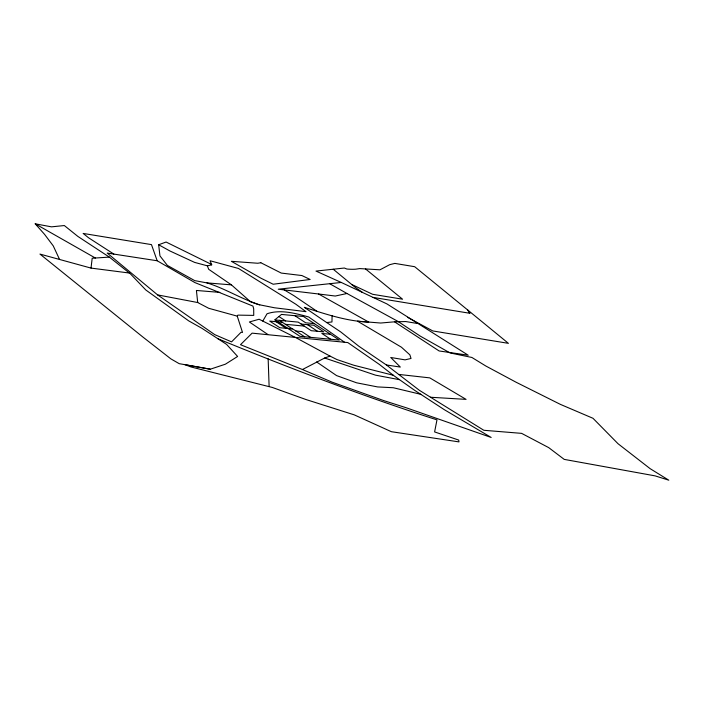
<?xml version="1.0" encoding="UTF-8"?>
<svg xmlns="http://www.w3.org/2000/svg" width="704" height="704" viewBox="0 0 704 704"><rect width="100%" height="100%" fill="white"/><g stroke="black" fill="none" stroke-linecap="round" stroke-linejoin="round"><path stroke-width="1.06" d="M332.094 315.753L331.962 321.966L326.682 322.538L304.304 307.34C325.327 313.94 346.5 321.27 368.72 322.071L318.586 293.999L278.256 289.203L341.273 282.462L386.91 303.908L468.222 355.221L439.102 350.953L394.522 321.816L380.67 323.03L357.465 321.156L401.447 347.213L409.886 354.86L411.022 358.459L405.055 359.858L390.746 357.482L400.338 367.083L386.382 364.954L358.802 346.201L340.657 331.874L326.682 322.538M91.018 268.092L92.198 258.218L109.349 257.11L130.275 273.724L145.834 290.004L188.646 320.83L201.96 328.328L226.547 344.362L237.618 356.453L225.377 364.197L210.302 369.204L179.186 363.66L170.87 358.873L142.991 337.119L39.961 254.082L91.018 268.092L129.087 272.994M262.786 321.086L267.045 313.764C280.412 309.179 295.434 313.315 308.713 316.985L344.608 342.276M237.248 316.14L237.882 315.119L253.739 315.401L253.695 308.845L252.956 306.09L194.876 282.577L157.177 260.762L107.21 253.062L157.617 294.906L214.738 334.629L231.563 341.871L241.032 332.288L242.519 332.438L237.248 316.14L208.71 308.29L197.71 302.535L157.617 294.906M302.447 369.53L324.65 358.019L330.044 356.11L336.89 359.542L353.769 365.226L393.254 375.25L414.427 390.166L444.154 409.587L491.172 437.457L406.234 407.766L383.768 400.602L332.209 382.193L302.447 369.53L240.513 344.705L252.094 333.15L347.811 342.575L379.333 364.408L393.254 375.25M158.664 244.754L166.091 242.035L211.517 264.414L211.693 264.854L207.372 265.822L194.638 262.407L169.902 250.967L158.664 244.754L159.94 255.878L167.341 265.39L194.709 280.623L206.932 282.894L231.422 284.865L250.501 301.734L258.28 304.542L274.472 307.771L305.985 311.661L295.794 304.19L238.471 268.462L210.056 260.744L211.693 264.854M386.382 364.954L419.373 390.306L483.833 430.285L521.62 433.365L548.698 447.621L564.221 459.386L655.098 475.869L668.8 480.19L650.144 468.67L618.015 443.714L592.997 418.29L560.375 404.369L516.05 382.21L485.83 366.01L471.891 357.465L450.058 352.942L420.288 336.134L397.927 321.385L346.975 293.498L335.28 296.032L318.586 293.999M394.522 321.816L405.759 321.552L417.384 323.479M430.426 397.25L466.074 399.37L429.792 377.881L399.054 374.449M219.824 292.389L196.416 290.462L197.71 302.535M275.018 319.924L298.206 322.115L311.238 330.695L323.814 331.883L313.729 325.239L301.154 324.051M314.345 323.638L305.712 322.819L294.879 315.691M282.304 322.274L269.729 321.086L279.814 327.721L292.389 328.909L279.356 320.329M285.402 324.315L304.26 326.093M287.742 328.302L292.459 328.742L304.682 336.794M295.865 330.986L301.734 331.54L310.552 337.348M330.475 334.259L321.842 333.441L330.669 339.249M373.076 297.405L469.832 313.28L467.782 310.05L414.682 266.702L394.83 263.402L389.717 264.669L379.984 269.808L359.674 268.585L355.705 269.183A50.697 12.61 18.7 0 1 346.896 269.025L344.335 268.03L315.99 271.084L341.273 282.462M210.302 369.204L184.994 364.69L191.066 366.978L272.325 387.455L306.046 399.555L354.182 414.832L391.406 431.702L458.982 441.892L458.709 440.07L434.606 431.922L436.982 419.857C362.824 396.106 290.083 368.324 218.02 338.8M59.55 259.442L53.258 245.89L44.537 234.335L35.2 223.81L51.506 226.846L64.328 225.544L77.889 236.43L109.349 257.11M399.379 379.667L375.531 375.162L324.65 358.019M420.869 394.337L393.316 387.737L377.564 386.927L356.611 382.809L336.556 375.584L316.65 361.953M206.932 282.894C225.21 288.482 241.71 299.226 259.75 304.832M351.586 284.416L372.627 294.298L402.565 299.209L365.446 268.866M284.266 289.916L293.99 295.724L317.02 311.318M407.554 317.319L432.784 330.942L508.42 343.35L467.782 310.05L469.832 313.28M330.044 356.11L295.856 337.665L259.116 319.238L249.383 321.983L267.74 334.409M329.771 283.756L346.975 293.498M35.2 223.81L95.374 258.034M362.402 292.389L355.212 287.373L333.221 269.227M113.828 254.082L88.537 237.758L83.151 233.438L151.474 244.614L157.177 260.762M307.446 324.65L317.53 331.285M278.916 316.518L285.604 320.918M276.021 321.675L286.097 328.319M231.422 284.865L208.674 269.289L207.372 265.822M268.154 358.75L269.122 386.558M281.503 314.424L274.859 319.818L299.974 336.345L339.293 340.067L303.512 316.501L281.503 314.424M260.814 262.724L257.787 263.252L231.378 261.316L261.096 278.282L273.17 284.231L310.13 279.47L301.902 275.546L281.257 273.073L260.814 262.724"/></g></svg>
